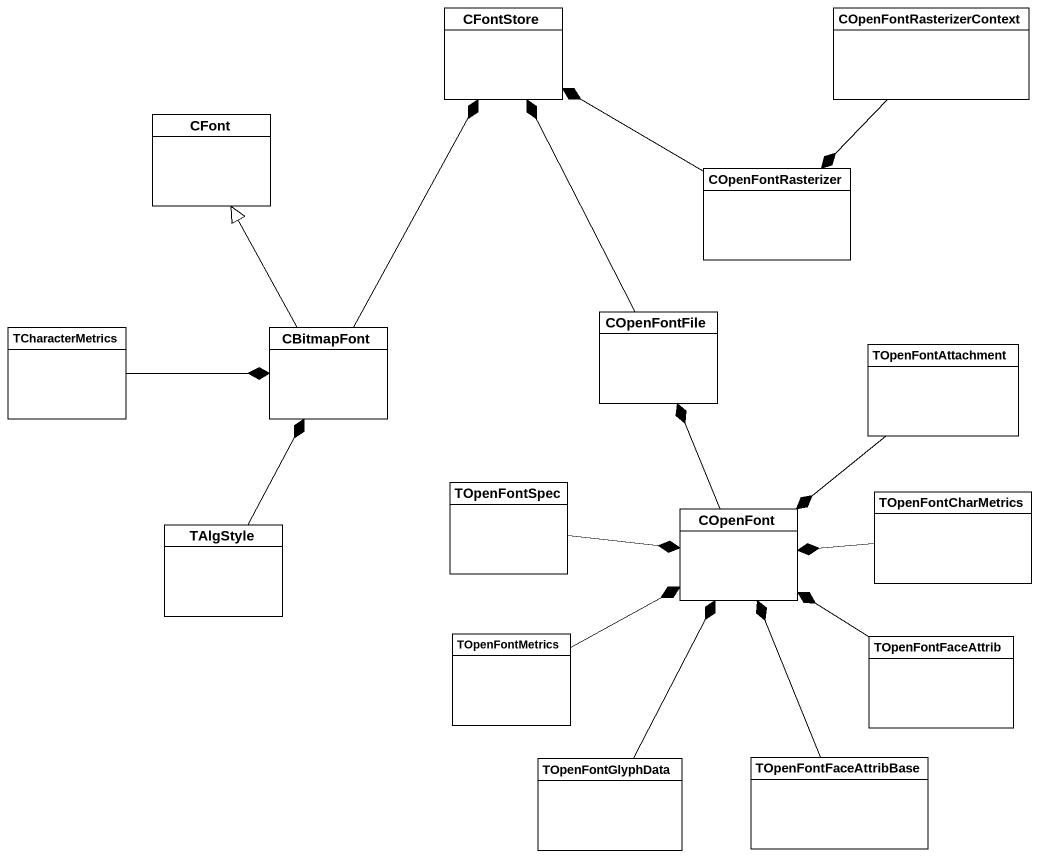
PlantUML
@startuml
hide circle
hide empty members
class CFontStore
class COpenFontRasterizerContext
class CFont
class COpenFontRasterizer
class TCharacterMetrics
class CBitmapFont
class COpenFontFile
class TOpenFontAttachment
class TAlgStyle
class TOpenFontSpec
class COpenFont
class TOpenFontCharMetrics
class TOpenFontMetrics
class TOpenFontFaceAttrib
class TOpenFontGlyphData
class TOpenFontFaceAttribBase
COpenFontRasterizerContext --* COpenFontRasterizer
COpenFontRasterizer -left-* CFontStore
TCharacterMetrics -right-* CBitmapFont
CBitmapFont -up-* CFontStore
CBitmapFont -up-|> CFont
COpenFontFile -up-* CFontStore
TOpenFontAttachment --* COpenFont
TAlgStyle -up-* CBitmapFont
TOpenFontSpec -right-* COpenFont
COpenFont -up-* COpenFontFile
TOpenFontCharMetrics -left-* COpenFont
TOpenFontMetrics -right-* COpenFont
TOpenFontFaceAttrib -up-* COpenFont
TOpenFontGlyphData -up-* COpenFont
TOpenFontFaceAttribBase -up-* COpenFont
@enduml
